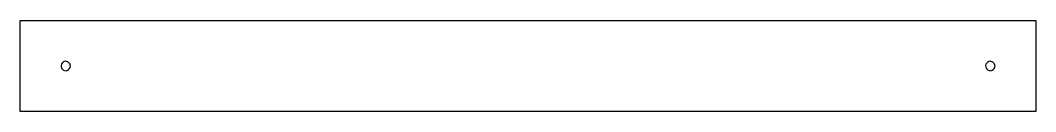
# Model space of a CAD drawing. Extents: x -23 to 312, y 119 to 149.
import ezdxf

# ---------------------------------------------------------------- set-up
doc = ezdxf.new("R2010")
doc.units = 0
doc.layers.add('Layer_1', color=7, linetype='CONTINUOUS')

msp = doc.modelspace()

# ---------------------------------------------------------------- linework, layer by layer
at = {"layer": 'Layer_1', "color": 3}
for points in [[(-23.463099, 148.648811), (312.236911, 148.648811), (312.236911, 118.648811), (-23.463099, 118.648811)], [(-8.4631, 135.198811)], [(297.23691, 135.198811)]]:
    msp.add_lwpolyline(points, close=True, dxfattribs=at)
for points in [[(-8.4631, 135.198811), (-9.090016, 135.198811), (-9.655202, 134.821166), (-9.895113, 134.24197)], [(-7.367084, 134.744827), (-7.657765, 135.035508), (-8.052014, 135.198811), (-8.4631, 135.198811)], [(-6.9131, 133.648811), (-6.9131, 134.059897), (-7.076403, 134.454145), (-7.367084, 134.744827)], [(297.23691, 135.198811), (296.609994, 135.198811), (296.044807, 134.821166), (295.804897, 134.24197)], [(298.332926, 134.744827), (298.042244, 135.035508), (297.647996, 135.198811), (297.23691, 135.198811)], [(298.78691, 133.648811), (298.78691, 134.059897), (298.623607, 134.454145), (298.332926, 134.744827)], [(-9.895113, 134.24197), (-10.135023, 133.662775), (-10.002412, 132.996092), (-9.559115, 132.552795)], [(-9.559115, 132.552795), (-9.115818, 132.109499), (-8.449135, 131.976887), (-7.86994, 132.216798)], [(-7.86994, 132.216798), (-7.290745, 132.456708), (-6.9131, 133.021895), (-6.9131, 133.648811)], [(295.804897, 134.24197), (295.564986, 133.662775), (295.697598, 132.996092), (296.140894, 132.552795)], [(296.140894, 132.552795), (296.584191, 132.109499), (297.250874, 131.976887), (297.830069, 132.216798)], [(297.830069, 132.216798), (298.409265, 132.456708), (298.78691, 133.021895), (298.78691, 133.648811)]]:
    msp.add_open_spline(points, degree=3, dxfattribs=at)

doc.saveas('drawing.dxf')
